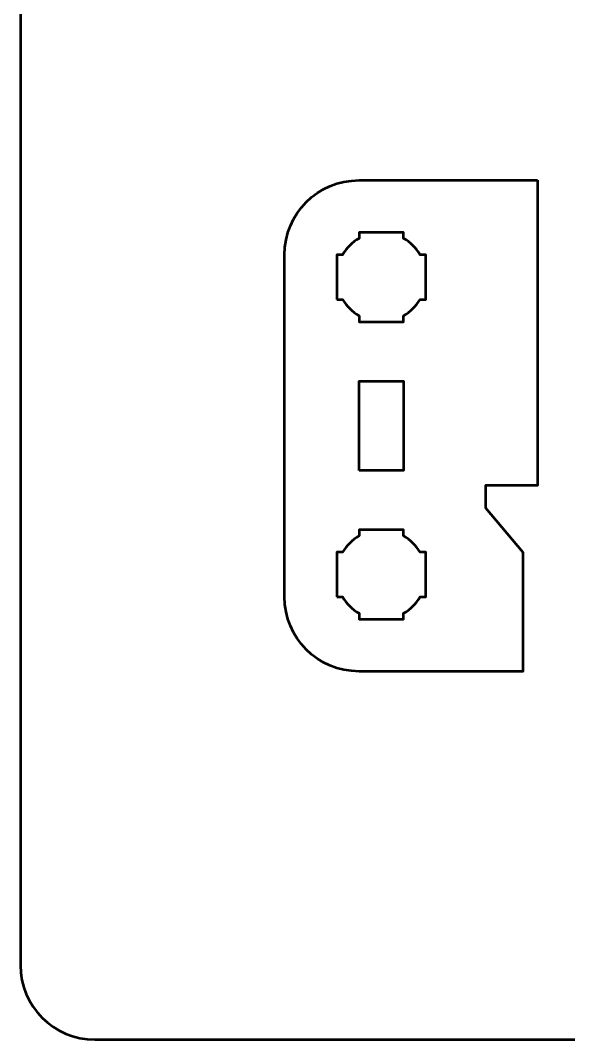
# Model space of a CAD drawing. Header units: centimetres. Extents: x -21 to 0, y -29.7 to 0.
# Drawn here: x -21 to -17.32, y -29.7 to -22.85 of the extents above; entities that cross this region are included whole.
import ezdxf

# ---------------------------------------------------------------- set-up
doc = ezdxf.new("R2010")
doc.units = ezdxf.units.CM
doc.header["$MEASUREMENT"] = 0
doc.layers.add('Layer 1', color=7, linetype='Continuous')

msp = doc.modelspace()

# ---------------------------------------------------------------- linework, layer by layer
at = {"layer": 'Layer 1', "color": 22, "lineweight": 53}
msp.add_open_spline([(-21, -29.19991), (-21, -29.19991), (-21, -0.49996), (-21, -0.49996), (-21, -0.49996), (-21, -0.22299), (-20.77691, 0), (-20.49991, 0), (-20.49991, 0), (-20.49991, 0), (-0.5001, 0), (-0.5001, 0), (-0.5001, 0), (-0.22296, 0), (0, -0.22299), (0, -0.49996), (0, -0.49996), (0, -0.49996), (0, -29.19991), (0, -29.19991), (0, -29.19991), (0, -29.47691), (-0.22296, -29.7), (-0.5001, -29.7), (-0.5001, -29.7), (-0.5001, -29.7), (-20.49991, -29.7), (-20.49991, -29.7), (-20.49991, -29.7), (-20.77691, -29.7), (-21, -29.47691), (-21, -29.19991)], degree=3, knots=[0, 0, 0, 0, 0.125, 0.125, 0.125, 0.125, 0.25, 0.25, 0.25, 0.25, 0.375, 0.375, 0.375, 0.375, 0.5, 0.5, 0.5, 0.5, 0.625, 0.625, 0.625, 0.625, 0.75, 0.75, 0.75, 0.75, 0.875, 0.875, 0.875, 0.875, 1, 1, 1, 1], dxfattribs=at)
at = {"layer": 'Layer 1', "color": 114, "lineweight": 53}
msp.add_open_spline([(-17.52508, -23.92503), (-17.52508, -23.92503), (-18.72501, -23.92502), (-18.72501, -23.92502), (-18.72501, -23.92502), (-19.00201, -23.92502), (-19.2251, -24.14797), (-19.2251, -24.42498), (-19.2251, -24.42498), (-19.2251, -24.42498), (-19.2251, -26.7249), (-19.2251, -26.7249), (-19.2251, -26.7249), (-19.2251, -27.0019), (-19.00201, -27.225), (-18.72501, -27.225), (-18.72501, -27.225), (-18.72501, -27.225), (-17.62507, -27.22501), (-17.62507, -27.22501), (-17.62507, -27.22501), (-17.62507, -27.22501), (-17.62509, -26.42501), (-17.62509, -26.42501), (-17.62509, -26.42501), (-17.62509, -26.42501), (-17.87509, -26.125), (-17.87509, -26.125), (-17.87509, -26.125), (-17.87509, -26.125), (-17.87509, -25.975), (-17.87509, -25.975), (-17.87509, -25.975), (-17.87509, -25.975), (-17.62507, -25.975), (-17.62507, -25.975), (-17.62507, -25.975), (-17.62507, -25.975), (-17.52508, -25.975), (-17.52508, -25.975), (-17.52508, -25.975), (-17.52508, -25.975), (-17.52508, -23.92503), (-17.52508, -23.92503)], degree=3, knots=[0, 0, 0, 0, 0.0909091, 0.0909091, 0.0909091, 0.0909091, 0.1818182, 0.1818182, 0.1818182, 0.1818182, 0.2727273, 0.2727273, 0.2727273, 0.2727273, 0.3636364, 0.3636364, 0.3636364, 0.3636364, 0.4545455, 0.4545455, 0.4545455, 0.4545455, 0.5454545, 0.5454545, 0.5454545, 0.5454545, 0.6363636, 0.6363636, 0.6363636, 0.6363636, 0.7272727, 0.7272727, 0.7272727, 0.7272727, 0.8181818, 0.8181818, 0.8181818, 0.8181818, 0.9090909, 0.9090909, 0.9090909, 0.9090909, 1, 1, 1, 1], dxfattribs=at)
at = {"layer": 'Layer 1', "lineweight": 53}
for points, knots in [([(-18.87499, -24.72503), (-18.87499, -24.72503), (-18.87499, -24.58046), (-18.87499, -24.58046), (-18.87499, -24.58046), (-18.87499, -24.58046), (-18.87506, -24.57504), (-18.87506, -24.57504), (-18.87506, -24.57504), (-18.87506, -24.57504), (-18.87499, -24.56961), (-18.87499, -24.56961), (-18.87499, -24.56961), (-18.87499, -24.56961), (-18.87499, -24.42503), (-18.87499, -24.42503), (-18.87499, -24.42503), (-18.87499, -24.42503), (-18.83493, -24.42503), (-18.83493, -24.42503), (-18.83493, -24.42503), (-18.80858, -24.37946), (-18.77057, -24.34148), (-18.725, -24.31514), (-18.725, -24.31514), (-18.725, -24.31514), (-18.725, -24.27503), (-18.725, -24.27503), (-18.725, -24.27503), (-18.725, -24.27503), (-18.425, -24.27503), (-18.425, -24.27503), (-18.425, -24.27503), (-18.425, -24.27503), (-18.425, -24.31523), (-18.425, -24.31523), (-18.425, -24.31523), (-18.3795, -24.34157), (-18.34154, -24.37951), (-18.31521, -24.42503), (-18.31521, -24.42503), (-18.31521, -24.42503), (-18.275, -24.42503), (-18.275, -24.42503), (-18.275, -24.42503), (-18.275, -24.42503), (-18.275, -24.72503), (-18.275, -24.72503), (-18.275, -24.72503), (-18.275, -24.72503), (-18.31523, -24.72503), (-18.31523, -24.72503), (-18.31523, -24.72503), (-18.34156, -24.77054), (-18.37951, -24.80848), (-18.425, -24.83483), (-18.425, -24.83483), (-18.425, -24.83483), (-18.425, -24.87502), (-18.425, -24.87502), (-18.425, -24.87502), (-18.425, -24.87502), (-18.57247, -24.87502), (-18.57247, -24.87502), (-18.57247, -24.87502), (-18.57247, -24.87502), (-18.57507, -24.87504), (-18.57507, -24.87504), (-18.57507, -24.87504), (-18.57507, -24.87504), (-18.57767, -24.87502), (-18.57767, -24.87502), (-18.57767, -24.87502), (-18.57767, -24.87502), (-18.725, -24.87502), (-18.725, -24.87502), (-18.725, -24.87502), (-18.725, -24.87502), (-18.725, -24.83492), (-18.725, -24.83492), (-18.725, -24.83492), (-18.77056, -24.80858), (-18.80856, -24.77059), (-18.83491, -24.72503), (-18.83491, -24.72503), (-18.83491, -24.72503), (-18.87499, -24.72503), (-18.87499, -24.72503)], [0, 0, 0, 0, 0.0454545, 0.0454545, 0.0454545, 0.0454545, 0.0909091, 0.0909091, 0.0909091, 0.0909091, 0.1363636, 0.1363636, 0.1363636, 0.1363636, 0.1818182, 0.1818182, 0.1818182, 0.1818182, 0.2272727, 0.2272727, 0.2272727, 0.2272727, 0.2727273, 0.2727273, 0.2727273, 0.2727273, 0.3181818, 0.3181818, 0.3181818, 0.3181818, 0.3636364, 0.3636364, 0.3636364, 0.3636364, 0.4090909, 0.4090909, 0.4090909, 0.4090909, 0.4545455, 0.4545455, 0.4545455, 0.4545455, 0.5, 0.5, 0.5, 0.5, 0.5454545, 0.5454545, 0.5454545, 0.5454545, 0.5909091, 0.5909091, 0.5909091, 0.5909091, 0.6363636, 0.6363636, 0.6363636, 0.6363636, 0.6818182, 0.6818182, 0.6818182, 0.6818182, 0.7272727, 0.7272727, 0.7272727, 0.7272727, 0.7727273, 0.7727273, 0.7727273, 0.7727273, 0.8181818, 0.8181818, 0.8181818, 0.8181818, 0.8636364, 0.8636364, 0.8636364, 0.8636364, 0.9090909, 0.9090909, 0.9090909, 0.9090909, 0.9545455, 0.9545455, 0.9545455, 0.9545455, 1, 1, 1, 1]), ([(-18.72501, -25.87495), (-18.72501, -25.87495), (-18.425, -25.87495), (-18.425, -25.87495), (-18.425, -25.87495), (-18.425, -25.87495), (-18.425, -25.27496), (-18.425, -25.27496), (-18.425, -25.27496), (-18.425, -25.27496), (-18.72501, -25.27496), (-18.72501, -25.27496), (-18.72501, -25.27496), (-18.72501, -25.27496), (-18.72501, -25.87495), (-18.72501, -25.87495)], [0, 0, 0, 0, 0.25, 0.25, 0.25, 0.25, 0.5, 0.5, 0.5, 0.5, 0.75, 0.75, 0.75, 0.75, 1, 1, 1, 1]), ([(-18.87499, -26.72503), (-18.87499, -26.72503), (-18.87499, -26.58046), (-18.87499, -26.58046), (-18.87499, -26.58046), (-18.87499, -26.58046), (-18.87506, -26.57504), (-18.87506, -26.57504), (-18.87506, -26.57504), (-18.87506, -26.57504), (-18.87499, -26.56961), (-18.87499, -26.56961), (-18.87499, -26.56961), (-18.87499, -26.56961), (-18.87499, -26.42503), (-18.87499, -26.42503), (-18.87499, -26.42503), (-18.87499, -26.42503), (-18.83493, -26.42503), (-18.83493, -26.42503), (-18.83493, -26.42503), (-18.80858, -26.37946), (-18.77057, -26.34148), (-18.725, -26.31514), (-18.725, -26.31514), (-18.725, -26.31514), (-18.725, -26.27503), (-18.725, -26.27503), (-18.725, -26.27503), (-18.725, -26.27503), (-18.425, -26.27503), (-18.425, -26.27503), (-18.425, -26.27503), (-18.425, -26.27503), (-18.425, -26.31523), (-18.425, -26.31523), (-18.425, -26.31523), (-18.3795, -26.34157), (-18.34154, -26.37951), (-18.31521, -26.42503), (-18.31521, -26.42503), (-18.31521, -26.42503), (-18.275, -26.42503), (-18.275, -26.42503), (-18.275, -26.42503), (-18.275, -26.42503), (-18.275, -26.72503), (-18.275, -26.72503), (-18.275, -26.72503), (-18.275, -26.72503), (-18.31523, -26.72503), (-18.31523, -26.72503), (-18.31523, -26.72503), (-18.34156, -26.77054), (-18.37951, -26.80848), (-18.425, -26.83483), (-18.425, -26.83483), (-18.425, -26.83483), (-18.425, -26.87502), (-18.425, -26.87502), (-18.425, -26.87502), (-18.425, -26.87502), (-18.57247, -26.87502), (-18.57247, -26.87502), (-18.57247, -26.87502), (-18.57247, -26.87502), (-18.57507, -26.87504), (-18.57507, -26.87504), (-18.57507, -26.87504), (-18.57507, -26.87504), (-18.57767, -26.87502), (-18.57767, -26.87502), (-18.57767, -26.87502), (-18.57767, -26.87502), (-18.725, -26.87502), (-18.725, -26.87502), (-18.725, -26.87502), (-18.725, -26.87502), (-18.725, -26.83492), (-18.725, -26.83492), (-18.725, -26.83492), (-18.77056, -26.80858), (-18.80856, -26.77059), (-18.83491, -26.72503), (-18.83491, -26.72503), (-18.83491, -26.72503), (-18.87499, -26.72503), (-18.87499, -26.72503)], [0, 0, 0, 0, 0.0454545, 0.0454545, 0.0454545, 0.0454545, 0.0909091, 0.0909091, 0.0909091, 0.0909091, 0.1363636, 0.1363636, 0.1363636, 0.1363636, 0.1818182, 0.1818182, 0.1818182, 0.1818182, 0.2272727, 0.2272727, 0.2272727, 0.2272727, 0.2727273, 0.2727273, 0.2727273, 0.2727273, 0.3181818, 0.3181818, 0.3181818, 0.3181818, 0.3636364, 0.3636364, 0.3636364, 0.3636364, 0.4090909, 0.4090909, 0.4090909, 0.4090909, 0.4545455, 0.4545455, 0.4545455, 0.4545455, 0.5, 0.5, 0.5, 0.5, 0.5454545, 0.5454545, 0.5454545, 0.5454545, 0.5909091, 0.5909091, 0.5909091, 0.5909091, 0.6363636, 0.6363636, 0.6363636, 0.6363636, 0.6818182, 0.6818182, 0.6818182, 0.6818182, 0.7272727, 0.7272727, 0.7272727, 0.7272727, 0.7727273, 0.7727273, 0.7727273, 0.7727273, 0.8181818, 0.8181818, 0.8181818, 0.8181818, 0.8636364, 0.8636364, 0.8636364, 0.8636364, 0.9090909, 0.9090909, 0.9090909, 0.9090909, 0.9545455, 0.9545455, 0.9545455, 0.9545455, 1, 1, 1, 1])]:
    msp.add_open_spline(points, degree=3, knots=knots, dxfattribs=at)

doc.saveas('drawing.dxf')
